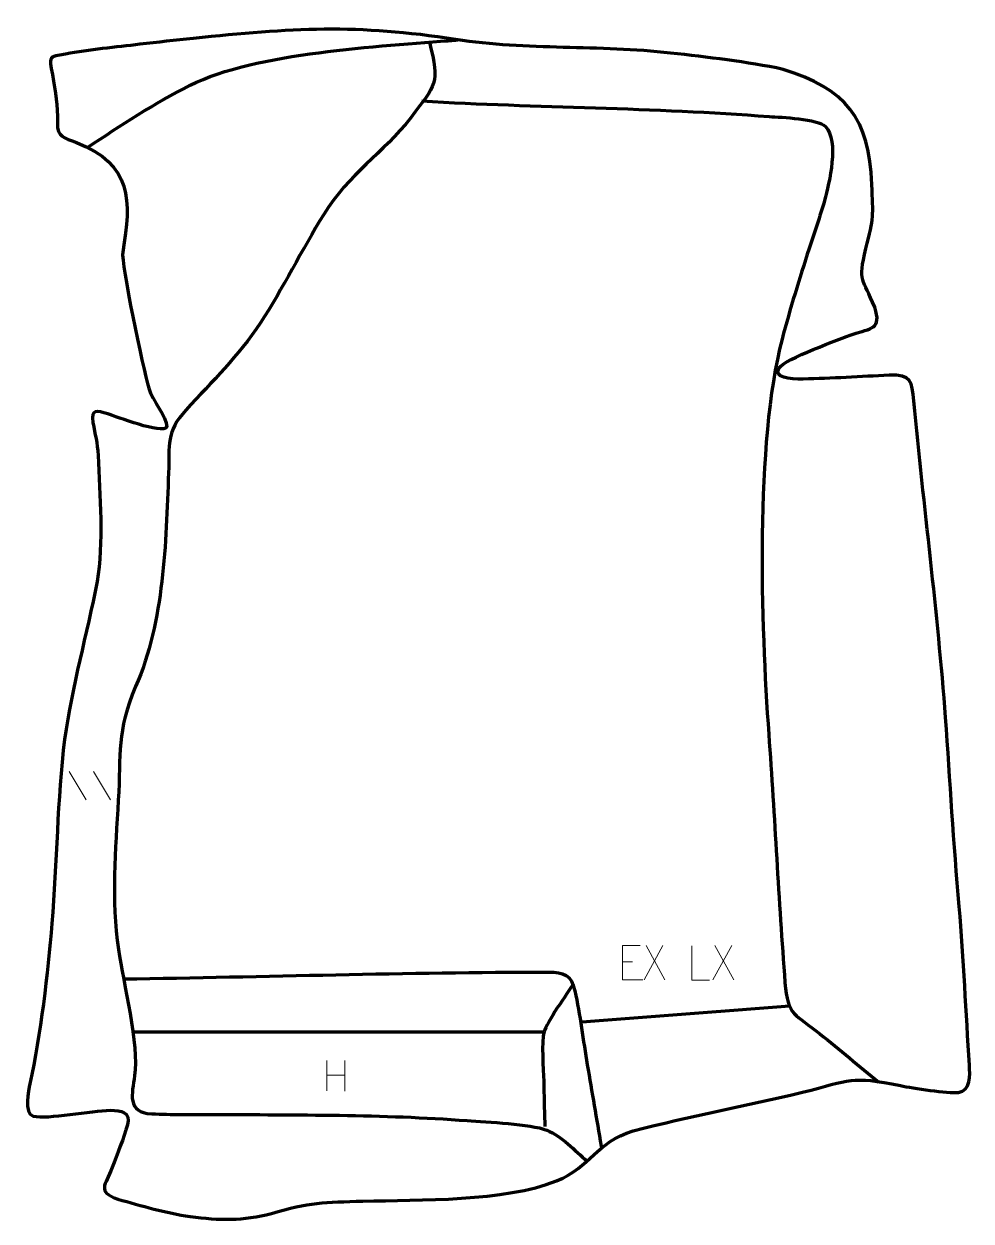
# Model space of a CAD drawing. Header units: millimetres. Extents: x -713 to -24, y 18 to 888.
import ezdxf

# ---------------------------------------------------------------- set-up
doc = ezdxf.new("R2010")
doc.units = ezdxf.units.MM
doc.header["$MEASUREMENT"] = 0
doc.layers.add('layer 2', color=7, linetype='Continuous')
doc.layers.add('layer 3', color=7, linetype='Continuous')

msp = doc.modelspace()

# ---------------------------------------------------------------- linework, layer by layer
at = {"layer": 'layer 2', "color": 142, "lineweight": 158}
for points, knots in [([(-666.3002, 798.0296), (-642.0209, 814.0155), (-617.7591, 829.9875), (-591.8225, 843.2213), (-591.8225, 843.2213), (-543.6624, 867.2405), (-454.755, 871.2913), (-398.7779, 876.0393), (-398.7779, 876.0393), (-398.7779, 876.0393), (-397.2793, 876.1669), (-397.2793, 876.1669)], [0, 0, 0, 0, 0.25, 0.25, 0.25, 0.25, 0.5, 0.5, 0.5, 0.5, 1, 1, 1, 1]), ([(-417.7375, 874.425), (-410.0667, 844.0462), (-413.1121, 843.9474), (-431.3622, 819.5459), (-431.3622, 819.5459), (-452.0209, 793.422), (-476.2532, 778.9596), (-494.6365, 749.3211), (-494.6365, 749.3211), (-510.5742, 723.6255), (-524.2975, 695.5247), (-540.6507, 670.4803), (-540.6507, 670.4803), (-557.2485, 645.7568), (-575.172, 628.8106), (-594.8292, 607.1889), (-594.8292, 607.1889), (-609.3862, 591.1771), (-606.7544, 581.6523), (-607.4373, 561.6818), (-607.4373, 561.6818), (-609.465, 510.0654), (-610.4253, 454.2648), (-631.3662, 406.2314), (-631.3662, 406.2314), (-645.3229, 373.3223), (-641.987, 357.8194), (-643.994, 323.6491), (-643.994, 323.6491), (-646.1132, 287.569), (-649.2224, 251.1044), (-643.9193, 215.1678), (-643.9193, 215.1678), (-640.2179, 190.6476), (-628.7445, 145.9856), (-632.0973, 123.2915), (-632.0973, 123.2915), (-633.9945, 110.4505), (-638.0382, 96.5633), (-619.6927, 95.7456), (-619.6927, 95.7456), (-605.4859, 95.1123), (-590.315, 95.419), (-576.0228, 95.375), (-576.0228, 95.375), (-513.9964, 94.8292), (-452.2911, 95.5711), (-390.3656, 90.8169), (-390.3656, 90.8169), (-375.6873, 89.6651), (-344.7303, 88.6401), (-332.4649, 83.8403), (-332.4649, 83.8403), (-321.6027, 79.5896), (-312.0901, 69.0433), (-303.2975, 61.3582)], [0, 0, 0, 0, 0.06666667, 0.06666667, 0.06666667, 0.06666667, 0.13333333, 0.13333333, 0.13333333, 0.13333333, 0.2, 0.2, 0.2, 0.2, 0.26666667, 0.26666667, 0.26666667, 0.26666667, 0.33333333, 0.33333333, 0.33333333, 0.33333333, 0.4, 0.4, 0.4, 0.4, 0.46666667, 0.46666667, 0.46666667, 0.46666667, 0.53333333, 0.53333333, 0.53333333, 0.53333333, 0.6, 0.6, 0.6, 0.6, 0.66666667, 0.66666667, 0.66666667, 0.66666667, 0.73333333, 0.73333333, 0.73333333, 0.73333333, 0.8, 0.8, 0.8, 0.8, 0.86666667, 0.86666667, 0.86666667, 0.86666667, 1, 1, 1, 1]), ([(-423.3516, 831.7735), (-339.2435, 826.8383), (-255.1813, 827.1615), (-170.8358, 820.4916), (-170.8358, 820.4916), (-162.0021, 819.8429), (-135.611, 819.1035), (-129.8899, 813.1234), (-129.8899, 813.1234), (-119.8804, 802.6606), (-127.1036, 772.2213), (-130.5969, 759.5362), (-130.5969, 759.5362), (-133.9233, 747.5849), (-138.0712, 736.3126), (-141.8727, 724.5755), (-141.8727, 724.5755), (-148.7805, 702.7267), (-155.5947, 680.9632), (-161.4867, 658.8093), (-161.4867, 658.8093), (-181.2283, 583.0917), (-176.9085, 450.9422), (-171.1468, 371.5538), (-171.1468, 371.5538), (-166.8087, 311.4808), (-163.9921, 251.1375), (-159.3863, 191.1547), (-159.3863, 191.1547), (-157.5052, 166.657), (-151.7805, 168.2088), (-133.9461, 153.8831), (-133.9461, 153.8831), (-119.5305, 142.3037), (-105.3304, 130.4331), (-91.0504, 118.6833)], [0, 0, 0, 0, 0.1, 0.1, 0.1, 0.1, 0.2, 0.2, 0.2, 0.2, 0.3, 0.3, 0.3, 0.3, 0.4, 0.4, 0.4, 0.4, 0.5, 0.5, 0.5, 0.5, 0.6, 0.6, 0.6, 0.6, 0.7, 0.7, 0.7, 0.7, 0.8, 0.8, 0.8, 0.8, 1, 1, 1, 1]), ([(-640.1939, 193.7411), (-537.5188, 195.3668), (-433.9169, 198.6437), (-331.3323, 198.8012), (-331.3323, 198.8012), (-320.0463, 198.8186), (-314.6446, 196.7139), (-312.1151, 185.1699), (-312.1151, 185.1699), (-308.2531, 167.5451), (-306.0698, 149.1648), (-303.03, 131.2941), (-303.03, 131.2941), (-299.6725, 111.6471), (-296.315, 92.0001), (-292.9575, 72.353), (-292.9575, 72.353), (-292.9575, 72.353), (-292.7057, 70.8795), (-292.7057, 70.8795)], [0, 0, 0, 0, 0.16666667, 0.16666667, 0.16666667, 0.16666667, 0.33333333, 0.33333333, 0.33333333, 0.33333333, 0.5, 0.5, 0.5, 0.5, 0.66666667, 0.66666667, 0.66666667, 0.66666667, 1, 1, 1, 1]), ([(-313.1024, 190.2352), (-317.6607, 183.2673), (-332.7436, 161.9367), (-334.4353, 155.5175), (-334.4353, 155.5175), (-336.505, 147.6639), (-334.9516, 128.5835), (-334.728, 119.3941), (-334.728, 119.3941), (-334.485, 109.4119), (-334.2508, 99.4294), (-334.0107, 89.4471), (-334.0107, 89.4471), (-334.0107, 89.4471), (-333.9385, 86.4525), (-333.9385, 86.4525)], [0, 0, 0, 0, 0.2, 0.2, 0.2, 0.2, 0.4, 0.4, 0.4, 0.4, 0.6, 0.6, 0.6, 0.6, 1, 1, 1, 1]), ([(-155.9848, 173.936), (-205.5816, 170.1717), (-257.1837, 166.2363), (-306.7803, 162.4722), (-306.7803, 162.4722), (-306.7803, 162.4722), (-308.3377, 162.354), (-308.3377, 162.354)], [0, 0, 0, 0, 0.33333333, 0.33333333, 0.33333333, 0.33333333, 1, 1, 1, 1])]:
    msp.add_open_spline(points, degree=3, knots=knots, dxfattribs=at)
msp.add_open_spline([(-634.0484, 155.2747), (-634.0484, 155.2747), (-334.6329, 155.4094), (-334.6329, 155.4094)], degree=3, dxfattribs=at)
at = {"layer": 'layer 3', "color": 242, "lineweight": 158}
msp.add_open_spline([(-589.5248, 877.1834), (-518.9843, 884.6562), (-469.5962, 887.765), (-398.7469, 876.3842), (-398.7469, 876.3842), (-346.3879, 868.5228), (-294.8374, 872.5143), (-242.4591, 866.5947), (-242.4591, 866.5947), (-216.1449, 863.6094), (-186.4926, 860.3358), (-160.7431, 854.7453), (-160.7431, 854.7453), (-115.395, 840.9137), (-97.5732, 818.6609), (-96.2805, 771.1099), (-96.2805, 771.1099), (-95.2659, 748.345), (-94.441, 747.0394), (-100.6624, 724.492), (-100.6624, 724.492), (-106.4246, 699.5975), (-102.8431, 703.3438), (-94.1142, 681.8315), (-94.1142, 681.8315), (-88.7378, 665.91), (-96.9266, 666.73), (-109.894, 662.2512), (-109.894, 662.2512), (-118.8927, 659.0572), (-159.9521, 644.0402), (-163.5906, 637.8818), (-163.5906, 637.8818), (-167.8487, 630.6747), (-156.2514, 629.5387), (-146.0808, 629.7316), (-146.0808, 629.7316), (-125.6472, 630.1193), (-104.0139, 631.472), (-83.5571, 632.4955), (-83.5571, 632.4955), (-67.5119, 633.1237), (-67.0816, 628.0904), (-65.739, 613.6686), (-65.739, 613.6686), (-58.4157, 537.2233), (-48.3224, 460.2555), (-42.6327, 383.7986), (-42.6327, 383.7986), (-39.3486, 337.8048), (-36.781, 292.3808), (-32.7021, 246.3754), (-32.7021, 246.3754), (-29.5367, 208.1155), (-27.7115, 169.4381), (-25.2906, 131.0825), (-25.2906, 131.0825), (-24.8459, 124.0354), (-24.0931, 112.3151), (-33.2479, 111.2825), (-33.2479, 111.2825), (-40.9775, 110.4107), (-66.4984, 114.4292), (-75.2994, 116.251), (-75.2994, 116.251), (-111.7457, 123.7686), (-111.2023, 120.1774), (-146.6276, 111.4832), (-146.6276, 111.4832), (-187.4604, 101.6021), (-229.1555, 93.772), (-269.7382, 83.4971), (-269.7382, 83.4971), (-297.2129, 74.7396), (-299.7702, 57.6507), (-325.508, 46.9788), (-325.508, 46.9788), (-363.5153, 31.9104), (-424.5843, 33.3848), (-466.123, 32.3199), (-466.123, 32.3199), (-493.4675, 31.6267), (-505.8423, 31.3964), (-532.5523, 23.4036), (-532.5523, 23.4036), (-553.0433, 17.8335), (-570.8446, 18.3961), (-591.7296, 21.1069), (-591.7296, 21.1069), (-609.137, 23.5845), (-627.292, 29.0036), (-644.2861, 33.7351), (-644.2861, 33.7351), (-659.8267, 39.6687), (-653.5221, 43.1536), (-648.4537, 56.7047), (-648.4537, 56.7047), (-644.9721, 66.0128), (-639.7839, 78.4166), (-637.3524, 87.6946), (-637.3524, 87.6946), (-634.9025, 97.0426), (-641.7337, 98.3649), (-649.7251, 98.3417), (-649.7251, 98.3417), (-663.4252, 98.302), (-695.3683, 91.567), (-705.9516, 94.0641), (-705.9516, 94.0641), (-712.5495, 96.3469), (-709.3055, 112.7193), (-708.2127, 117.6164), (-708.2127, 117.6164), (-700.282, 153.1565), (-695.3764, 197.6815), (-692.1662, 234.1019), (-692.1662, 234.1019), (-688.6354, 278.2105), (-688.3513, 324.2625), (-683.0336, 367.8916), (-683.0336, 367.8916), (-677.3994, 406.9572), (-667.0126, 444.0603), (-659.2665, 482.5393), (-659.2665, 482.5393), (-654.7098, 510.2933), (-657.3171, 545.7193), (-658.643, 574.1547), (-658.643, 574.1547), (-659.1056, 584.0762), (-660.8853, 588.9666), (-662.4276, 598.2054), (-662.4276, 598.2054), (-664.0786, 608.0953), (-659.5716, 606.7872), (-651.5835, 604.4536), (-651.5835, 604.4536), (-645.8767, 602.5273), (-611.6418, 589.2624), (-608.7416, 594.7832), (-608.7416, 594.7832), (-608.6528, 602.6522), (-619.1027, 613.4392), (-621.8635, 623.1692), (-621.8635, 623.1692), (-625.9403, 637.5379), (-642.1577, 714.2947), (-640.7774, 722.0015), (-640.7774, 722.0015), (-634.2555, 759.7388), (-634.0756, 785.6792), (-674.365, 801.618), (-674.365, 801.618), (-683.335, 805.1666), (-688.3648, 805.438), (-688.2222, 815.6141), (-688.2222, 815.6141), (-688.126, 829.2624), (-689.3403, 837.6647), (-691.896, 851.0282), (-691.896, 851.0282), (-694.4645, 864.458), (-694.6039, 863.6889), (-682.3557, 865.844), (-682.3557, 865.844), (-664.6806, 868.954), (-646.068, 870.9105), (-628.1916, 872.9763), (-628.1916, 872.9763), (-615.3065, 874.4735), (-602.4229, 875.8202), (-589.5248, 877.1834)], degree=3, knots=[0, 0, 0, 0, 0.02272727, 0.02272727, 0.02272727, 0.02272727, 0.04545455, 0.04545455, 0.04545455, 0.04545455, 0.06818182, 0.06818182, 0.06818182, 0.06818182, 0.09090909, 0.09090909, 0.09090909, 0.09090909, 0.11363636, 0.11363636, 0.11363636, 0.11363636, 0.13636364, 0.13636364, 0.13636364, 0.13636364, 0.15909091, 0.15909091, 0.15909091, 0.15909091, 0.18181818, 0.18181818, 0.18181818, 0.18181818, 0.20454545, 0.20454545, 0.20454545, 0.20454545, 0.22727273, 0.22727273, 0.22727273, 0.22727273, 0.25, 0.25, 0.25, 0.25, 0.27272727, 0.27272727, 0.27272727, 0.27272727, 0.29545455, 0.29545455, 0.29545455, 0.29545455, 0.31818182, 0.31818182, 0.31818182, 0.31818182, 0.34090909, 0.34090909, 0.34090909, 0.34090909, 0.36363636, 0.36363636, 0.36363636, 0.36363636, 0.38636364, 0.38636364, 0.38636364, 0.38636364, 0.40909091, 0.40909091, 0.40909091, 0.40909091, 0.43181818, 0.43181818, 0.43181818, 0.43181818, 0.45454545, 0.45454545, 0.45454545, 0.45454545, 0.47727273, 0.47727273, 0.47727273, 0.47727273, 0.5, 0.5, 0.5, 0.5, 0.52272727, 0.52272727, 0.52272727, 0.52272727, 0.54545455, 0.54545455, 0.54545455, 0.54545455, 0.56818182, 0.56818182, 0.56818182, 0.56818182, 0.59090909, 0.59090909, 0.59090909, 0.59090909, 0.61363636, 0.61363636, 0.61363636, 0.61363636, 0.63636364, 0.63636364, 0.63636364, 0.63636364, 0.65909091, 0.65909091, 0.65909091, 0.65909091, 0.68181818, 0.68181818, 0.68181818, 0.68181818, 0.70454545, 0.70454545, 0.70454545, 0.70454545, 0.72727273, 0.72727273, 0.72727273, 0.72727273, 0.75, 0.75, 0.75, 0.75, 0.77272727, 0.77272727, 0.77272727, 0.77272727, 0.79545455, 0.79545455, 0.79545455, 0.79545455, 0.81818182, 0.81818182, 0.81818182, 0.81818182, 0.84090909, 0.84090909, 0.84090909, 0.84090909, 0.86363636, 0.86363636, 0.86363636, 0.86363636, 0.88636364, 0.88636364, 0.88636364, 0.88636364, 0.90909091, 0.90909091, 0.90909091, 0.90909091, 0.93181818, 0.93181818, 0.93181818, 0.93181818, 0.95454545, 0.95454545, 0.95454545, 0.95454545, 1, 1, 1, 1], dxfattribs=at)
at = {"layer": 'layer 3', "color": 250, "lineweight": 9}
for points in [[(-679.7651, 344.4328), (-679.7651, 344.4328), (-667.4008, 323.8885), (-667.4008, 323.8885)], [(-662.0352, 344.4328), (-662.0352, 344.4328), (-649.6709, 323.8885), (-649.6709, 323.8885)], [(-248.0845, 218.0029), (-248.0845, 218.0029), (-261.8251, 193.1071), (-261.8251, 193.1071)], [(-260.3705, 218.0029), (-260.3705, 218.0029), (-246.6299, 193.0494), (-246.6299, 193.0494)], [(-198.0845, 218.0029), (-198.0845, 218.0029), (-211.8251, 193.1071), (-211.8251, 193.1071)], [(-210.3705, 218.0029), (-210.3705, 218.0029), (-196.6299, 193.0494), (-196.6299, 193.0494)], [(-277.4518, 206.2317), (-277.4518, 206.2317), (-270.2837, 206.2317), (-270.2837, 206.2317)], [(-492.3808, 134.548), (-492.3808, 134.548), (-492.3808, 112.3553), (-492.3808, 112.3553)], [(-479.2651, 134.548), (-479.2651, 134.548), (-479.2651, 112.1977), (-479.2651, 112.1977)], [(-492.3633, 123.9056), (-492.3633, 123.9056), (-479.2651, 123.9056), (-479.2651, 123.9056)]]:
    msp.add_open_spline(points, degree=3, dxfattribs=at)
for points, knots in [([(-264.5779, 218.1114), (-264.5779, 218.1114), (-277.4518, 218.1114), (-277.4518, 218.1114), (-277.4518, 218.1114), (-277.4518, 218.1114), (-277.4518, 193.1578), (-277.4518, 193.1578), (-277.4518, 193.1578), (-277.4518, 193.1578), (-262.586, 193.1578), (-262.586, 193.1578)], [0, 0, 0, 0, 0.25, 0.25, 0.25, 0.25, 0.5, 0.5, 0.5, 0.5, 1, 1, 1, 1]), ([(-214.1062, 192.8658), (-214.1062, 192.8658), (-227.0553, 192.8658), (-227.0553, 192.8658), (-227.0553, 192.8658), (-227.0553, 192.8658), (-227.0553, 217.8194), (-227.0553, 217.8194)], [0, 0, 0, 0, 0.33333333, 0.33333333, 0.33333333, 0.33333333, 1, 1, 1, 1])]:
    msp.add_open_spline(points, degree=3, knots=knots, dxfattribs=at)

doc.saveas('drawing.dxf')
